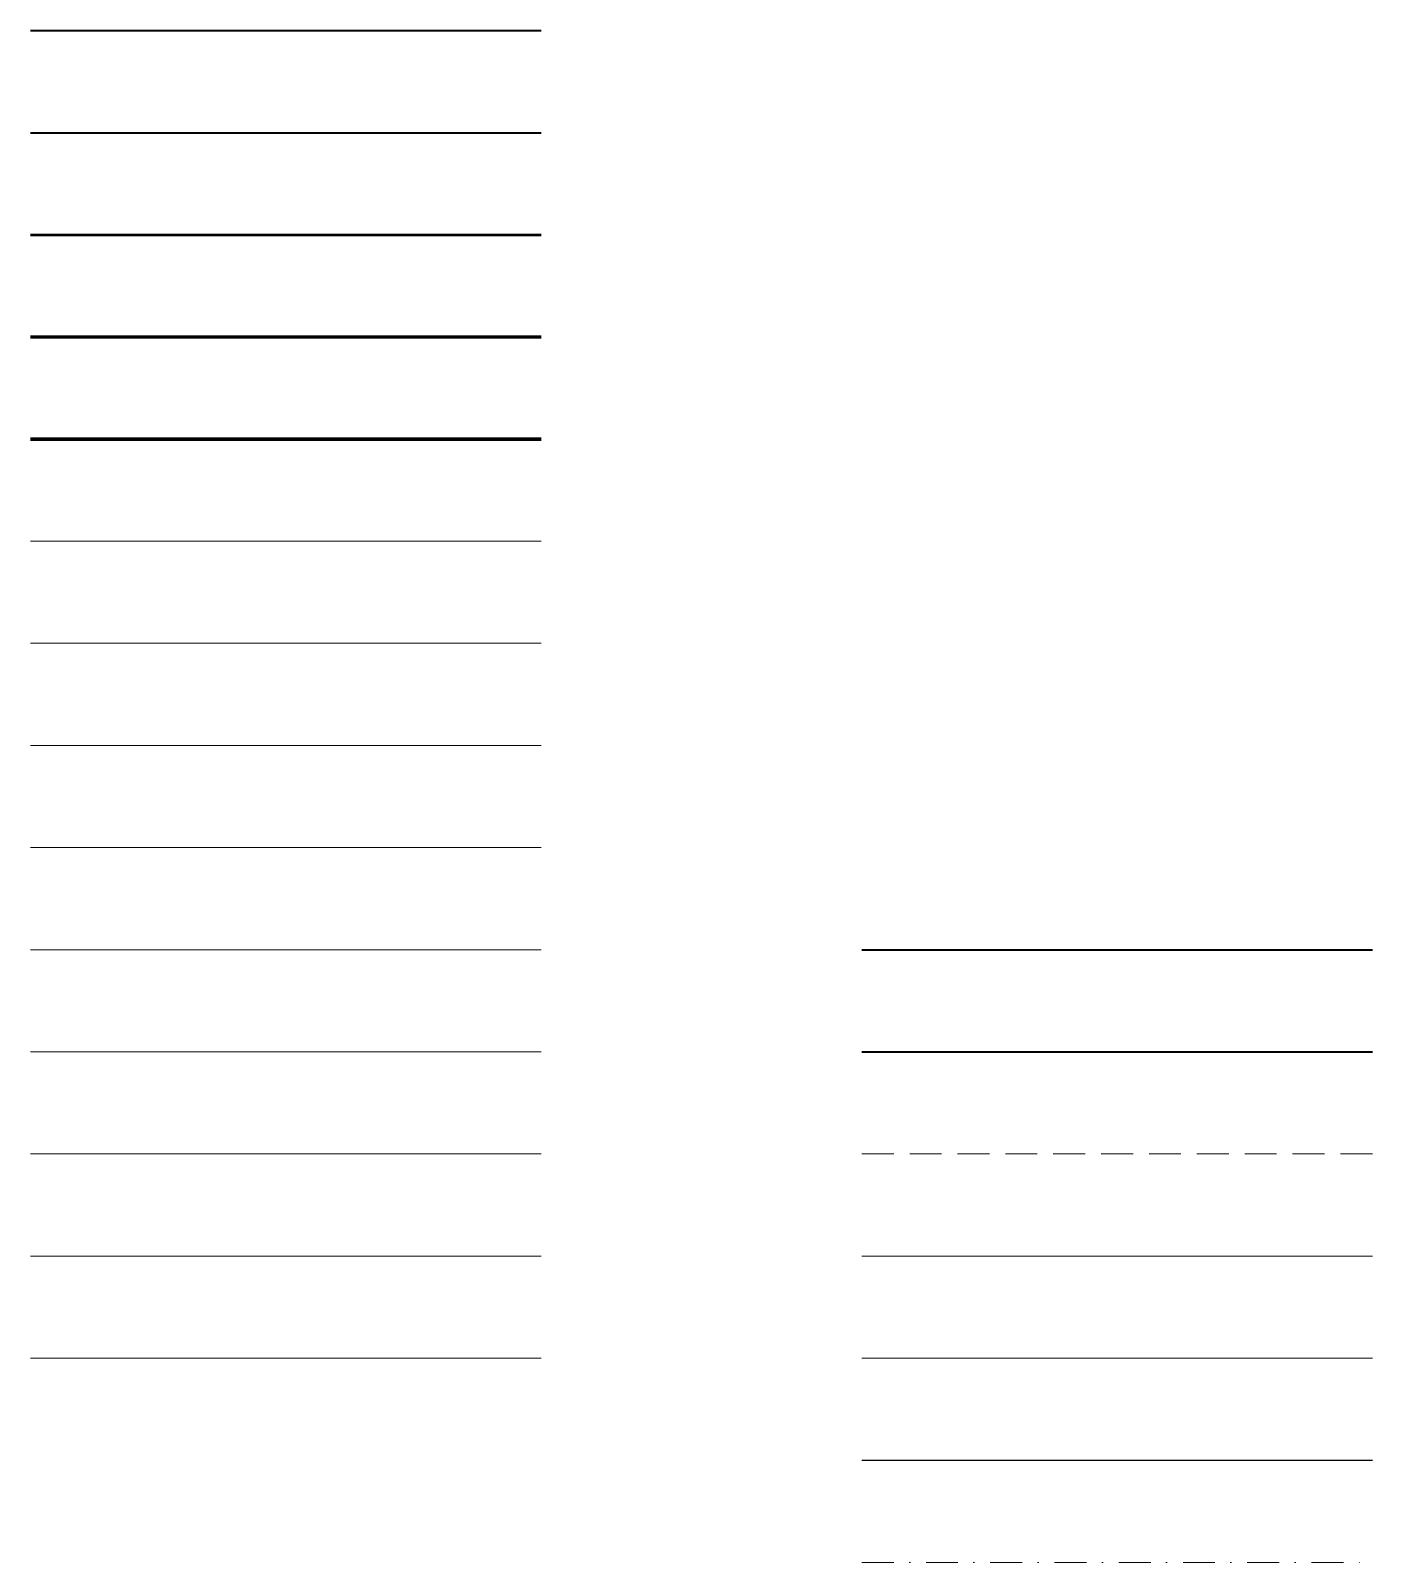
# Model space of a CAD drawing. Header units: inches. Extents: x 1987 to 3775, y 142 to 1299.
# Drawn here: x 1987.2 to 2302.6, y 273.4 to 633.4 of the extents above; entities that cross this region are included whole.
import ezdxf

# ---------------------------------------------------------------- set-up
doc = ezdxf.new("R2010")
doc.units = ezdxf.units.IN
doc.header["$MEASUREMENT"] = 0
doc.linetypes.add('DASHDOT', pattern=[1, 0.5, -0.25, 0, -0.25])
doc.linetypes.add('DASHED', pattern=[0.75, 0.5, -0.25])
for name, color, linetype, lineweight in [('ELEV_LINE_0.35', 172, 'Continuous', 35), ('ELEV_LINE_0.4', 30, 'Continuous', 40), ('ELEV_LINE_0.5', 3, 'Continuous', 50), ('ELEV_LINE_0.6', 240, 'Continuous', 60), ('ELEV_LINE_0.7', 4, 'Continuous', 70), ('FURNITURE_0.09', 36, 'Continuous', 9), ('GLASS_0.20', 131, 'Continuous', 20), ('Grass_0.20', 104, 'Continuous', 20), ('GRID LINE_0.09', 250, 'Continuous', 9), ('Hach-BRICK-Solid_0.13', 34, 'Continuous', 13), ('Hach-BRICK_0.09', 32, 'Continuous', 9), ('Hach-CON-Solid_0.20', 7, 'Continuous', 20), ('Hach-CON_0.20', 1, 'Continuous', 20), ('WALL', 7, 'Continuous', 40), ('WALL_0.40', 7, 'Continuous', 40), ('WALL_ABOVE_0.18', 143, 'DASHED', 18), ('WALL_BELOW_0.13', 251, 'Continuous', 13), ('WALL_BELOW_0.18', 252, 'Continuous', 18), ('WALL_BELOW_0.25', 253, 'Continuous', 25), ('Water', 150, 'DASHDOT', 15)]:
    doc.layers.add(name, color=color, linetype=linetype, lineweight=lineweight)
doc.layers.add('Hach_Ref_0.09', color=90, linetype='Continuous', lineweight=9, plot=False)

msp = doc.modelspace()

# ---------------------------------------------------------------- linework, layer by layer
at = {"layer": 'ELEV_LINE_0.35'}
msp.add_line((1987.205, 633.438), (2107.205, 633.438), dxfattribs=at)
at = {"layer": 'ELEV_LINE_0.4'}
msp.add_line((1987.205, 609.438), (2107.205, 609.438), dxfattribs=at)
at = {"layer": 'ELEV_LINE_0.5'}
msp.add_line((1987.205, 585.438), (2107.205, 585.438), dxfattribs=at)
at = {"layer": 'ELEV_LINE_0.6'}
msp.add_line((1987.205, 561.438), (2107.205, 561.438), dxfattribs=at)
at = {"layer": 'ELEV_LINE_0.7'}
msp.add_line((1987.205, 537.438), (2107.205, 537.438), dxfattribs=at)
at = {"layer": 'FURNITURE_0.09'}
msp.add_line((1987.205, 513.438), (2107.205, 513.438), dxfattribs=at)
at = {"layer": 'GLASS_0.20'}
msp.add_line((1987.205, 489.438), (2107.205, 489.438), dxfattribs=at)
at = {"layer": 'Grass_0.20'}
msp.add_line((1987.205, 465.438), (2107.205, 465.438), dxfattribs=at)
at = {"layer": 'GRID LINE_0.09'}
msp.add_line((1987.205, 441.438), (2107.205, 441.438), dxfattribs=at)
at = {"layer": 'Hach-BRICK-Solid_0.13'}
msp.add_line((1987.205, 417.438), (2107.205, 417.438), dxfattribs=at)
at = {"layer": 'Hach-BRICK_0.09'}
msp.add_line((1987.205, 393.438), (2107.205, 393.438), dxfattribs=at)
at = {"layer": 'Hach-CON-Solid_0.20'}
msp.add_line((1987.205, 369.438), (2107.205, 369.438), dxfattribs=at)
at = {"layer": 'Hach-CON_0.20'}
msp.add_line((1987.205, 345.438), (2107.205, 345.438), dxfattribs=at)
at = {"layer": 'Hach_Ref_0.09'}
msp.add_line((1987.205, 321.438), (2107.205, 321.438), dxfattribs=at)
at = {"layer": 'WALL'}
msp.add_line((2182.565, 417.438), (2302.565, 417.438), dxfattribs=at)
at = {"layer": 'WALL_0.40'}
msp.add_line((2182.565, 393.438), (2302.565, 393.438), dxfattribs=at)
at = {"layer": 'WALL_ABOVE_0.18', "ltscale": 15}
msp.add_line((2182.565, 369.438), (2302.565, 369.438), dxfattribs=at)
at = {"layer": 'WALL_BELOW_0.13'}
msp.add_line((2182.565, 345.438), (2302.565, 345.438), dxfattribs=at)
at = {"layer": 'WALL_BELOW_0.18'}
msp.add_line((2182.565, 321.438), (2302.565, 321.438), dxfattribs=at)
at = {"layer": 'WALL_BELOW_0.25'}
msp.add_line((2182.565, 297.438), (2302.565, 297.438), dxfattribs=at)
at = {"layer": 'Water', "ltscale": 15}
msp.add_line((2182.565, 273.438), (2302.565, 273.438), dxfattribs=at)

doc.saveas('drawing.dxf')
